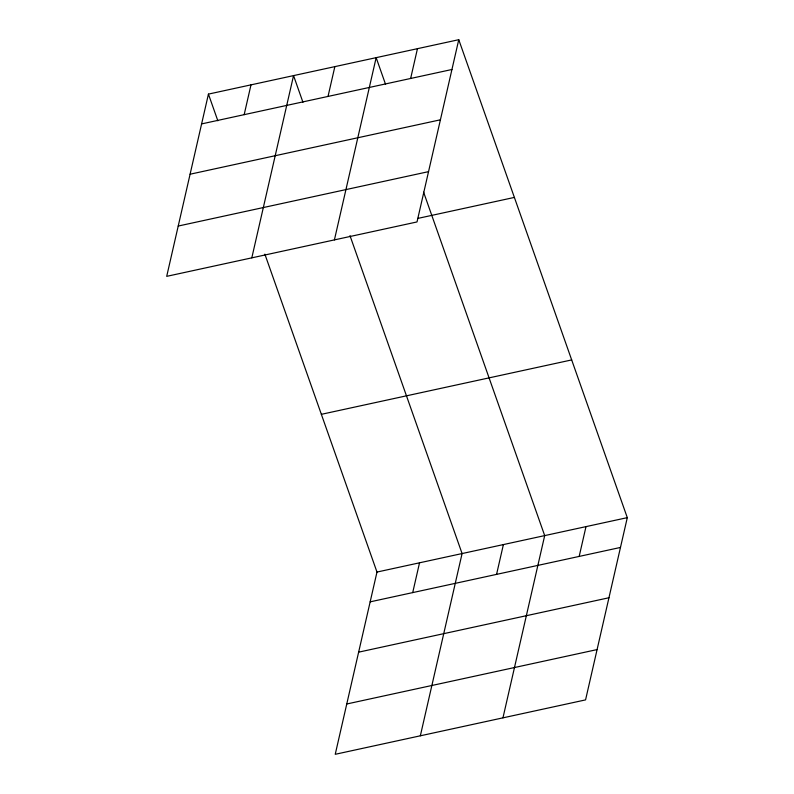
<?xml version="1.0" encoding="UTF-8"?>
<svg xmlns="http://www.w3.org/2000/svg" width="794" height="794" viewBox="0 0 794 794"><rect width="100%" height="100%" fill="white"/><g stroke="black" fill="none" stroke-linecap="round" stroke-linejoin="round"><path stroke-width="1.19" d="M208.435 94.109L166.7 276.352L417.019 221.943L458.763 39.7L208.435 94.109L217.844 120.787M244.165 114.664L250.993 84.859M251.807 257.861L293.552 75.609L302.951 102.287M328.021 96.431L334.85 66.636M334.413 239.897L376.158 57.654L385.556 84.333M410.637 78.477L417.455 48.682M264.868 254.149L376.981 572.057L335.237 754.3L585.565 699.891L627.3 517.648L458.763 39.7M412.711 592.602L419.53 562.807M420.344 735.8L462.088 553.557L349.985 235.649M496.568 574.38L503.396 544.575M502.959 717.845L544.694 535.603L423.599 192.178M579.173 556.425L586.002 526.62M201.607 123.914L451.935 69.495M190.094 174.214L440.412 119.805M178.213 226.052L428.542 171.643M417.614 218.459L514.383 197.418M321.362 414.329L571.69 359.92M376.981 572.057L627.3 517.648M370.153 601.852L620.481 547.443M358.63 652.162L608.958 597.753M346.76 703.99L597.088 649.581"/></g></svg>
